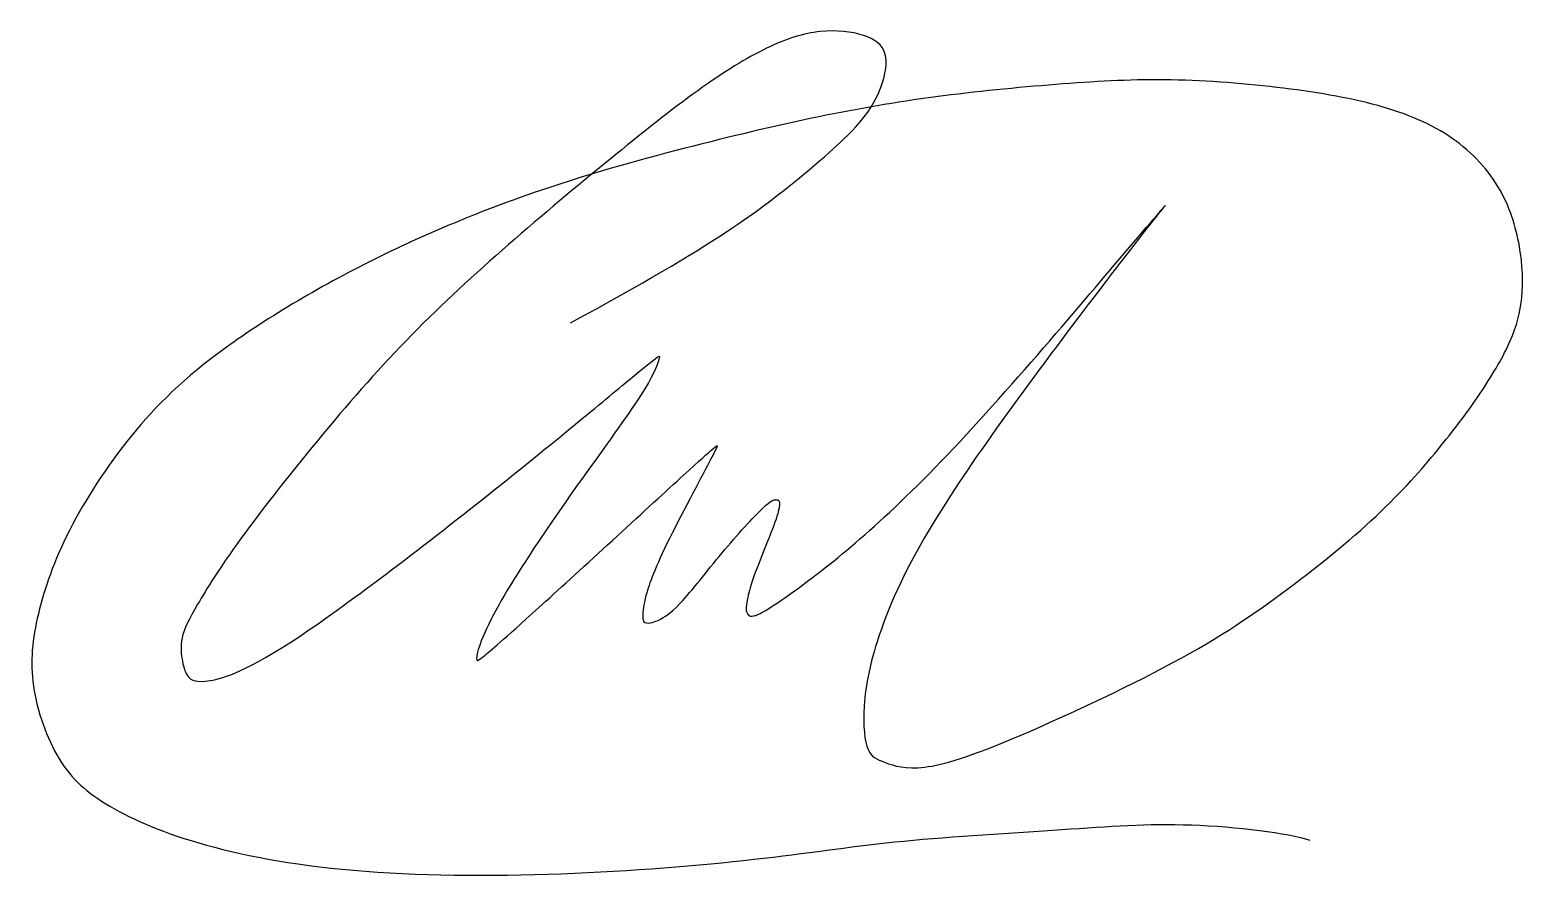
# Model space of a CAD drawing. Header units: inches. Extents: x 17.01 to 26.84, y -7.82 to -2.25.
import ezdxf

# ---------------------------------------------------------------- set-up
doc = ezdxf.new("R2010")
doc.units = ezdxf.units.IN
doc.header["$MEASUREMENT"] = 0
doc.layers.add('Sign', color=5, linetype='Continuous')

msp = doc.modelspace()

# ---------------------------------------------------------------- linework, layer by layer
at = {"layer": 'Sign'}
msp.add_open_spline([(20.5664, -4.1764), (21.5141, -3.6674), (22.1636, -3.1616), (22.511, -2.8371), (22.6243, -2.6182), (22.6681, -2.3847), (22.5201, -2.2723), (22.2153, -2.2368), (21.8749, -2.3403), (21.4264, -2.6174), (20.8416, -3.0831), (20.1481, -3.6611), (19.5081, -4.2472), (18.9421, -4.8877), (18.3375, -5.6564), (18.0844, -6.0669), (17.9892, -6.2544), (18.0096, -6.416), (18.0376, -6.5128), (18.1308, -6.565), (18.5948, -6.4197), (20.1581, -5.2156), (21.1358, -4.3958), (21.1526, -4.3958), (21.1526, -4.4052), (21.0903, -4.5856), (20.6351, -5.206), (20.2322, -5.7909), (20.0211, -6.1552), (19.946, -6.3526), (19.946, -6.4034), (19.9592, -6.4034), (20.2355, -6.1666), (21.5206, -4.9843), (21.5324, -4.9843), (21.5324, -4.9983), (21.1336, -5.7397), (21.0418, -6.0247), (21.0418, -6.118), (21.0418, -6.1558), (21.1149, -6.1558), (21.2664, -6.0707), (21.5599, -5.6846), (21.8748, -5.3417), (21.9204, -5.3417), (21.9432, -5.3417), (21.9432, -5.4041), (21.8862, -5.5617), (21.7533, -5.8843), (21.728, -6.0046), (21.7168, -6.0641), (21.7332, -6.1006), (21.7592, -6.1184), (21.9051, -6.0522), (22.8579, -5.3261), (24.4597, -3.4224), (24.4889, -3.4026), (24.4721, -3.4026), (23.0016, -5.3267), (22.5934, -6.1682), (22.4803, -6.6744), (22.5062, -7.0121), (22.5955, -7.0567), (22.8138, -7.1387), (23.2673, -7.0225), (24.5774, -6.4202), (25.2473, -5.9759), (25.9176, -5.4318), (26.2973, -4.9937), (26.5444, -4.6693), (26.7574, -4.3206), (26.8377, -4.0548), (26.8377, -3.7371), (26.7328, -3.3175), (26.4241, -2.9565), (25.9487, -2.7406), (25.2784, -2.6231), (24.5036, -2.5614), (23.833, -2.5978), (23.0088, -2.675), (22.2525, -2.8015), (21.4739, -2.9838), (20.4482, -3.2558), (19.3056, -3.7065), (18.2066, -4.3575), (17.6533, -4.9017), (17.2273, -5.5619), (17.039, -6.1091), (16.9896, -6.5533), (17.181, -7.0912), (17.4804, -7.3596), (18.0978, -7.628), (19.1443, -7.8193), (20.618, -7.8193), (21.93, -7.7022), (22.6903, -7.5792), (23.8764, -7.5114), (24.6018, -7.4514), (25.2937, -7.5347), (25.4333, -7.5831)], degree=3, dxfattribs=at)

doc.saveas('drawing.dxf')
